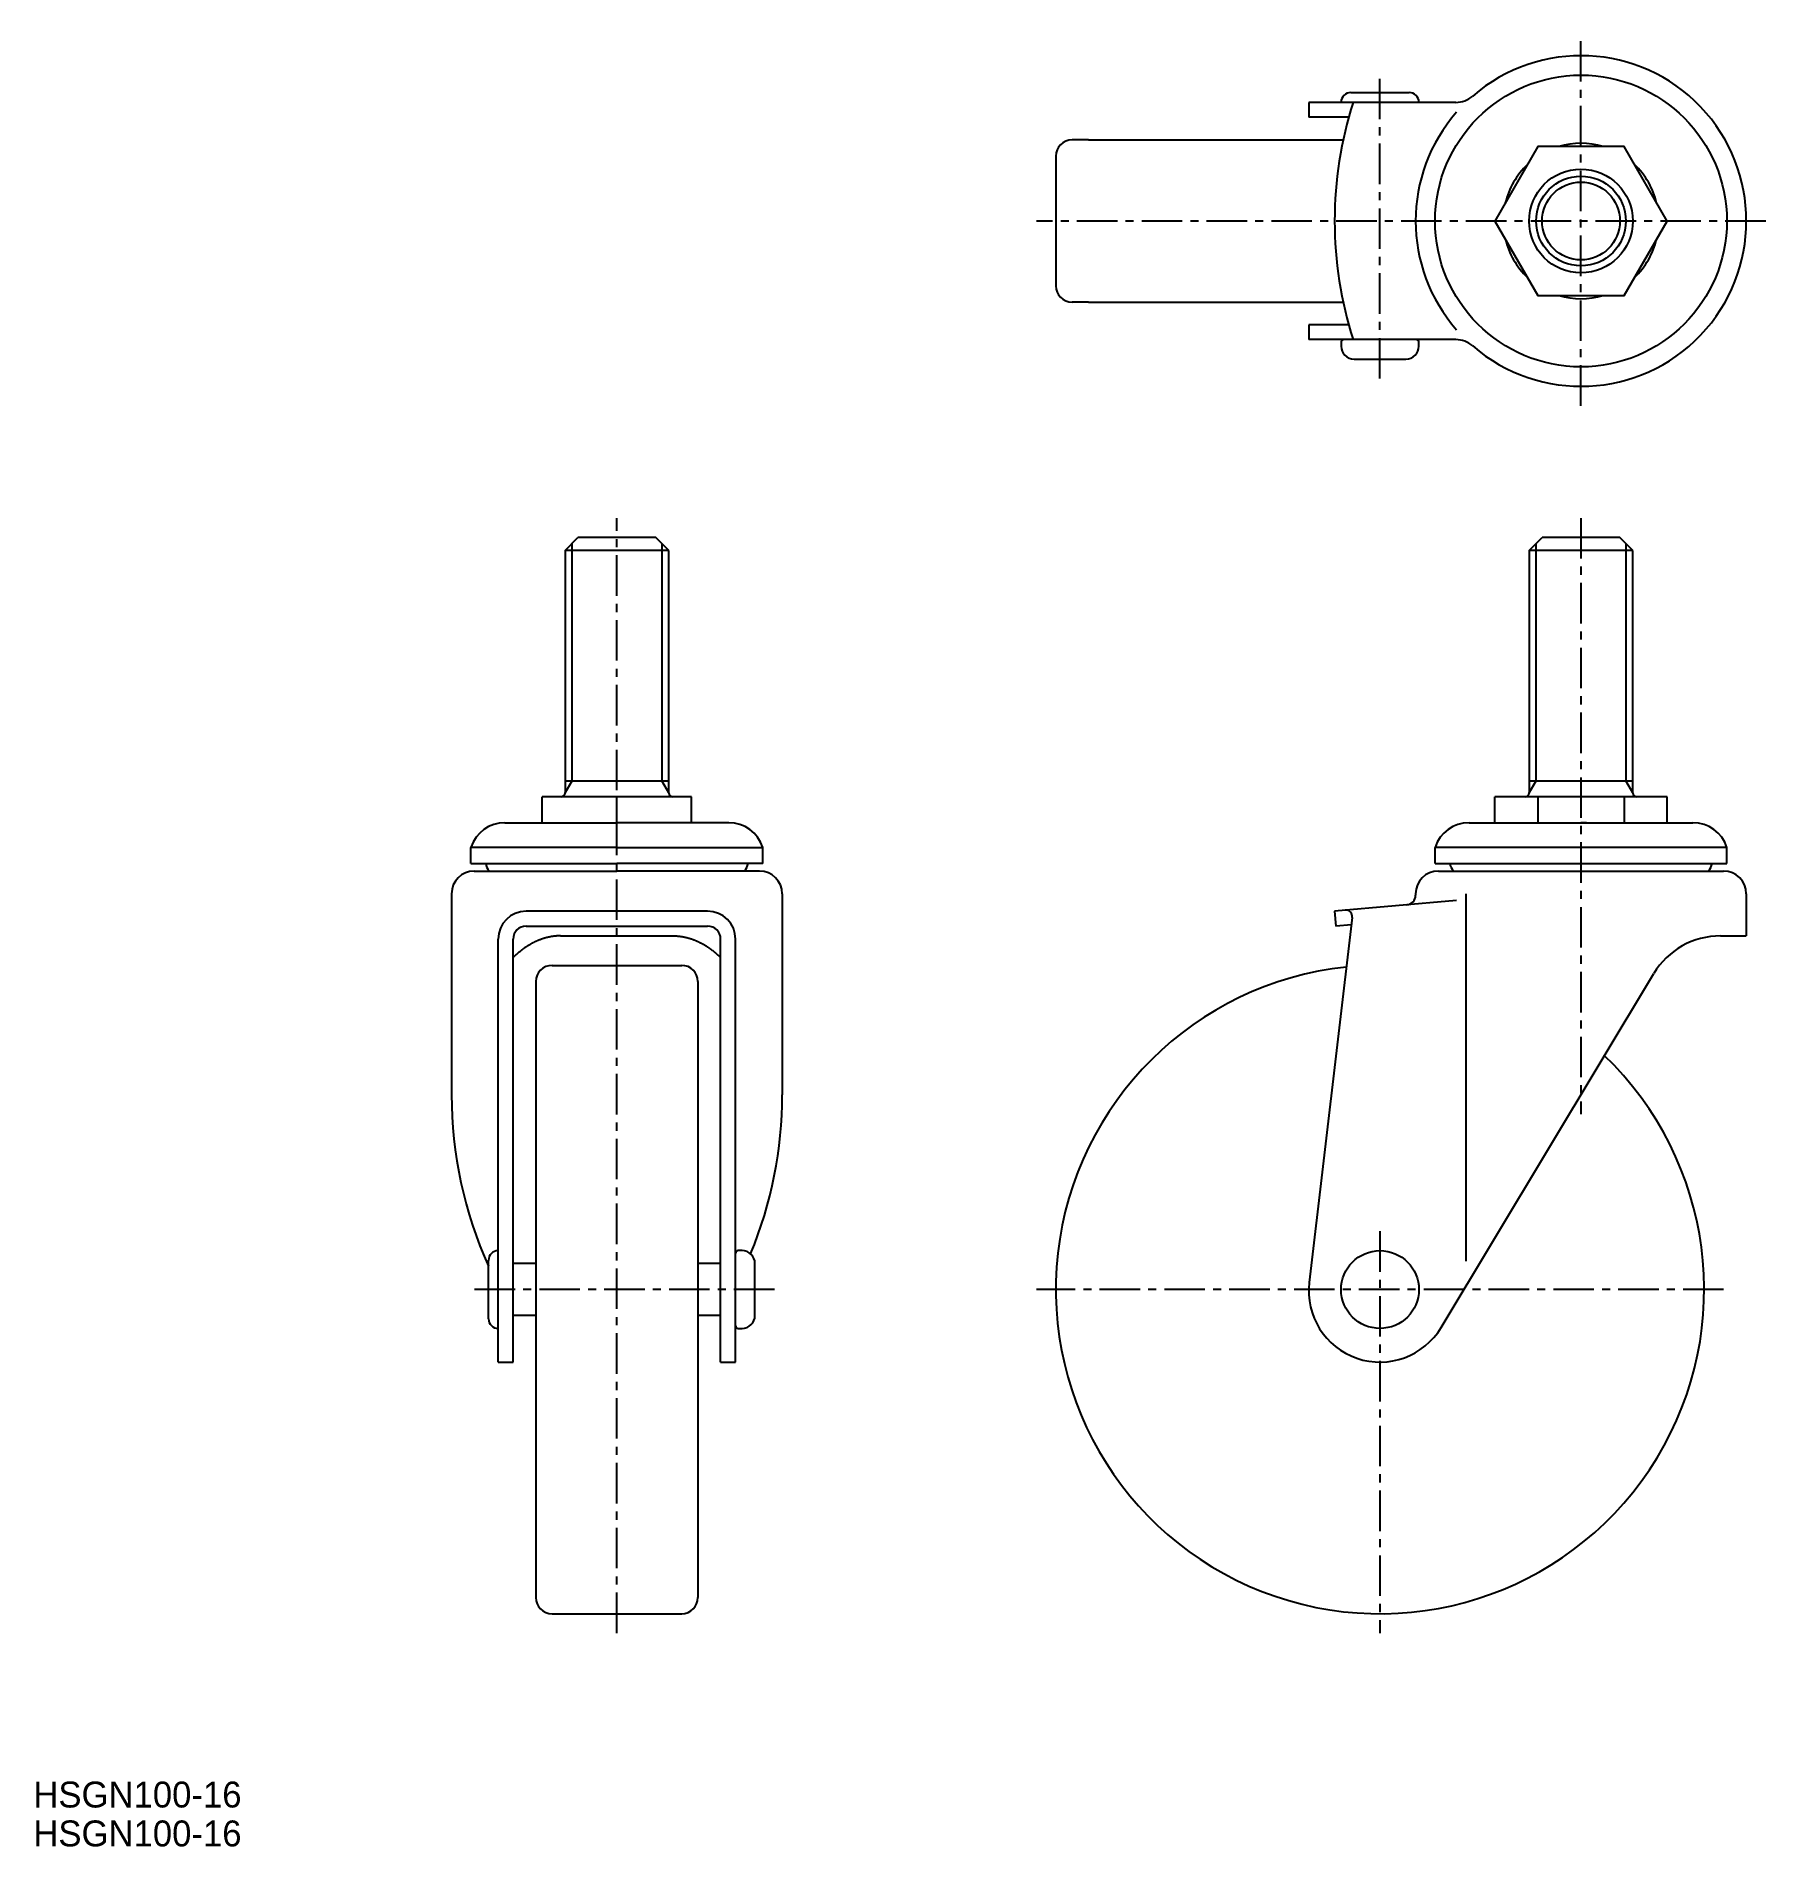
# Model space of a CAD drawing. Extents: x -775 to -508, y -8 to 271.
import ezdxf

# ---------------------------------------------------------------- set-up
doc = ezdxf.new("R2010")
doc.units = 0
doc.header["$LTSCALE"] = 5
doc.linetypes.add('CENTER', pattern=[2, 1.25, -0.25, 0.25, -0.25])
doc.layers.get('0').update_dxf_attribs({"linetype": 'CONTINUOUS'})
doc.layers.get('DEFPOINTS').update_dxf_attribs({"linetype": 'CONTINUOUS'})
doc.layers.add('CENTER', color=1, linetype='CENTER')

msp = doc.modelspace()

# ---------------------------------------------------------------- linework, layer by layer
at = {"color": 7, "linetype": 'CONTINUOUS'}
for p, q in [((-556.2, 260.8), (-578.89, 260.8)), ((-578.89, 260.8), (-578.89, 258.5)), ((-572.39, 262.31), (-563.39, 262.31)), ((-572.71, 258.5), (-578.89, 258.5)), ((-612.84, 255), (-615.39, 255)), ((-612.84, 255), (-573.57, 255)), ((-617.89, 252.5), (-617.89, 232.5)), ((-612.84, 230), (-615.39, 230)), ((-612.84, 230), (-573.57, 230)), ((-578.89, 226.5), (-578.89, 224.2)), ((-572.71, 226.5), (-578.89, 226.5)), ((-556.2, 224.2), (-578.89, 224.2)), ((-573.89, 223.81), (-573.89, 223.21)), ((-561.89, 223.21), (-561.89, 223.81)), ((-571.89, 221.21), (-563.89, 221.21)), ((-693.59, 191.69), (-691.59, 193.69)), ((-679.59, 193.69), (-691.59, 193.69)), ((-677.59, 191.69), (-679.59, 193.69)), ((-544.89, 191.69), (-542.89, 193.69)), ((-530.89, 193.69), (-542.89, 193.69)), ((-528.89, 191.69), (-530.89, 193.69)), ((-693.59, 191.69), (-693.59, 154.29)), ((-677.59, 191.69), (-693.59, 191.69)), ((-677.59, 154.29), (-677.59, 191.69)), ((-544.89, 191.69), (-544.89, 154.29)), ((-528.89, 191.69), (-544.89, 191.69)), ((-528.89, 154.29), (-528.89, 191.69)), ((-674.09, 153.69), (-697.09, 153.69)), ((-697.09, 149.69), (-697.09, 153.69)), ((-693.59, 156.17), (-677.59, 156.17)), ((-685.59, 149.69), (-685.59, 153.69)), ((-674.09, 149.69), (-674.09, 153.69)), ((-523.61, 153.69), (-550.17, 153.69)), ((-550.17, 149.69), (-550.17, 153.69)), ((-544.89, 156.17), (-528.89, 156.17)), ((-543.53, 153.69), (-543.53, 149.69)), ((-530.25, 153.69), (-530.25, 149.69)), ((-523.61, 149.69), (-523.61, 153.69)), ((-702.86, 149.69), (-685.59, 149.69)), ((-668.32, 149.69), (-685.59, 149.69)), ((-554.16, 149.69), (-519.62, 149.69)), ((-536.06, 149.69), (-536.89, 149.69)), ((-685.59, 145.89), (-708.09, 145.89)), ((-708.09, 143.39), (-708.09, 145.89)), ((-685.59, 145.89), (-663.09, 145.89)), ((-663.09, 143.39), (-663.09, 145.89)), ((-514.39, 145.89), (-559.39, 145.89)), ((-559.39, 143.39), (-559.39, 145.89)), ((-514.39, 143.39), (-514.39, 145.89)), ((-708.09, 143.39), (-685.59, 143.39)), ((-663.09, 143.39), (-685.59, 143.39)), ((-559.39, 143.39), (-514.39, 143.39)), ((-707.59, 142.24), (-685.59, 142.24)), ((-663.59, 142.24), (-685.59, 142.24)), ((-558.89, 142.24), (-514.89, 142.24)), ((-711.09, 138.74), (-711.09, 107.73)), ((-660.09, 138.74), (-660.09, 107.73)), ((-556.07, 137.69), (-574.89, 136.04)), ((-562.39, 138.74), (-562.39, 138.51)), ((-554.64, 138.74), (-554.64, 82.06)), ((-511.39, 138.74), (-511.39, 132.24)), ((-671.59, 136.04), (-699.59, 136.04)), ((-572.17, 135.07), (-578.81, 78.79)), ((-574.89, 136.04), (-574.69, 133.75)), ((-703.89, 66.5), (-703.89, 131.74)), ((-701.59, 66.5), (-701.59, 131.75)), ((-699.59, 133.75), (-671.59, 133.75)), ((-694.27, 132.24), (-676.91, 132.24)), ((-669.59, 66.5), (-669.59, 131.75)), ((-667.29, 66.5), (-667.29, 131.74)), ((-572.3, 133.96), (-574.69, 133.75)), ((-515.37, 132.24), (-511.39, 132.24)), ((-695.59, 127.69), (-675.59, 127.69)), ((-558.46, 71.83), (-525.66, 126.42)), ((-698.09, 125.19), (-698.09, 30.19)), ((-673.09, 125.19), (-673.09, 30.19)), ((-705.39, 73.19), (-705.39, 82.19)), ((-698.09, 81.69), (-701.59, 81.69)), ((-669.59, 81.69), (-673.09, 81.69)), ((-666.29, 83.69), (-666.89, 83.69)), ((-664.29, 73.69), (-664.29, 81.69)), ((-698.09, 73.69), (-701.59, 73.69)), ((-669.59, 73.69), (-673.09, 73.69)), ((-666.89, 71.69), (-666.29, 71.69)), ((-703.89, 66.5), (-701.59, 66.5)), ((-669.59, 66.5), (-667.29, 66.5)), ((-695.59, 27.69), (-675.59, 27.69))]:
    msp.add_line(p, q, dxfattribs=at)
at = {"color": 3, "linetype": 'CONTINUOUS'}
for p, q in [((-692.5, 156.17), (-692.5, 192.78)), ((-678.67, 192.78), (-678.67, 156.17)), ((-543.8, 156.17), (-543.8, 192.78)), ((-529.97, 192.78), (-529.97, 156.17)), ((-693.59, 154.29), (-692.5, 156.17)), ((-677.59, 154.29), (-678.67, 156.17)), ((-544.89, 154.29), (-543.8, 156.17)), ((-528.89, 154.29), (-529.97, 156.17))]:
    msp.add_line(p, q, dxfattribs=at)
at = {"color": 7, "linetype": 'CONTINUOUS'}
msp.add_lwpolyline([(-523.61, 242.5), (-530.25, 254), (-543.53, 254), (-550.17, 242.5), (-543.53, 231), (-530.25, 231)], close=True, dxfattribs=at)
for points in [[(-694.27, 132.24, 0), (-694.33, 132.24, 0), (-694.39, 132.24, 0), (-694.45, 132.24, 0), (-694.51, 132.24, 0), (-694.57, 132.23, 0), (-694.63, 132.23, 0), (-694.69, 132.23, 0), (-694.75, 132.22, 0), (-694.81, 132.22, 0), (-694.87, 132.22, 0), (-694.93, 132.21, 0), (-694.99, 132.21, 0), (-695.05, 132.2, 0), (-695.11, 132.2, 0), (-695.16, 132.19, 0), (-695.23, 132.19, 0), (-695.28, 132.18, 0), (-695.35, 132.17, 0), (-695.4, 132.16, 0), (-695.46, 132.16, 0), (-695.52, 132.15, 0), (-695.58, 132.14, 0), (-695.64, 132.13, 0), (-695.7, 132.12, 0), (-695.76, 132.11, 0), (-695.82, 132.1, 0), (-695.88, 132.09, 0), (-695.94, 132.07, 0), (-696, 132.06, 0), (-696.06, 132.05, 0), (-696.12, 132.04, 0), (-696.18, 132.03, 0), (-696.24, 132.01, 0), (-696.3, 132, 0), (-696.36, 131.98, 0), (-696.42, 131.97, 0), (-696.48, 131.95, 0), (-696.53, 131.94, 0), (-696.59, 131.92, 0), (-696.65, 131.91, 0), (-696.71, 131.89, 0), (-696.77, 131.87, 0), (-696.83, 131.85, 0), (-696.89, 131.84, 0), (-696.95, 131.82, 0), (-697.01, 131.8, 0), (-697.07, 131.78, 0), (-697.12, 131.76, 0), (-697.18, 131.74, 0), (-697.24, 131.72, 0), (-697.3, 131.7, 0), (-697.36, 131.68, 0), (-697.42, 131.65, 0), (-697.48, 131.63, 0), (-697.53, 131.61, 0), (-697.59, 131.59, 0), (-697.65, 131.56, 0), (-697.71, 131.54, 0), (-697.77, 131.51, 0), (-697.83, 131.49, 0), (-697.88, 131.47, 0), (-697.94, 131.44, 0), (-698, 131.41, 0), (-698.06, 131.39, 0), (-698.12, 131.36, 0), (-698.17, 131.34, 0), (-698.23, 131.31, 0), (-698.29, 131.28, 0), (-698.35, 131.25, 0), (-698.4, 131.22, 0), (-698.46, 131.19, 0), (-698.52, 131.16, 0), (-698.58, 131.13, 0), (-698.63, 131.1, 0), (-698.69, 131.07, 0), (-698.75, 131.04, 0), (-698.8, 131.01, 0), (-698.86, 130.98, 0), (-698.92, 130.95, 0), (-698.98, 130.91, 0), (-699.03, 130.88, 0), (-699.09, 130.85, 0), (-699.14, 130.81, 0), (-699.2, 130.78, 0), (-699.26, 130.75, 0), (-699.31, 130.71, 0), (-699.37, 130.68, 0), (-699.43, 130.64, 0), (-699.48, 130.6, 0), (-699.54, 130.57, 0), (-699.59, 130.53, 0), (-699.65, 130.49, 0), (-699.71, 130.46, 0), (-699.76, 130.42, 0), (-699.82, 130.38, 0), (-699.87, 130.34, 0), (-699.93, 130.3, 0), (-699.98, 130.26, 0), (-700.04, 130.22, 0), (-700.09, 130.18, 0), (-700.15, 130.14, 0), (-700.2, 130.1, 0), (-700.26, 130.06, 0), (-700.31, 130.01, 0), (-700.37, 129.97, 0), (-700.42, 129.93, 0), (-700.47, 129.89, 0), (-700.53, 129.84, 0), (-700.58, 129.8, 0), (-700.64, 129.75, 0), (-700.69, 129.71, 0), (-700.74, 129.67, 0), (-700.8, 129.62, 0), (-700.85, 129.57, 0), (-700.9, 129.53, 0), (-700.96, 129.48, 0), (-701.01, 129.44, 0), (-701.06, 129.39, 0), (-701.12, 129.34, 0), (-701.17, 129.29, 0), (-701.22, 129.25, 0), (-701.27, 129.2, 0), (-701.33, 129.15, 0), (-701.38, 129.1, 0), (-701.43, 129.05, 0), (-701.48, 129, 0), (-701.53, 128.95, 0), (-701.59, 128.9, 0)], [(-676.91, 132.24, 0), (-676.85, 132.24, 0), (-676.79, 132.24, 0), (-676.73, 132.24, 0), (-676.67, 132.24, 0), (-676.61, 132.23, 0), (-676.55, 132.23, 0), (-676.49, 132.23, 0), (-676.43, 132.22, 0), (-676.37, 132.22, 0), (-676.31, 132.22, 0), (-676.25, 132.21, 0), (-676.19, 132.21, 0), (-676.13, 132.2, 0), (-676.07, 132.2, 0), (-676.01, 132.19, 0), (-675.95, 132.19, 0), (-675.89, 132.18, 0), (-675.83, 132.17, 0), (-675.77, 132.16, 0), (-675.71, 132.16, 0), (-675.65, 132.15, 0), (-675.59, 132.14, 0), (-675.53, 132.13, 0), (-675.47, 132.12, 0), (-675.41, 132.11, 0), (-675.35, 132.1, 0), (-675.29, 132.09, 0), (-675.23, 132.07, 0), (-675.17, 132.06, 0), (-675.11, 132.05, 0), (-675.05, 132.04, 0), (-675, 132.03, 0), (-674.93, 132.01, 0), (-674.88, 132, 0), (-674.82, 131.98, 0), (-674.76, 131.97, 0), (-674.7, 131.95, 0), (-674.64, 131.94, 0), (-674.58, 131.92, 0), (-674.52, 131.91, 0), (-674.46, 131.89, 0), (-674.4, 131.87, 0), (-674.34, 131.85, 0), (-674.28, 131.84, 0), (-674.23, 131.82, 0), (-674.17, 131.8, 0), (-674.11, 131.78, 0), (-674.05, 131.76, 0), (-673.99, 131.74, 0), (-673.93, 131.72, 0), (-673.87, 131.7, 0), (-673.81, 131.68, 0), (-673.76, 131.65, 0), (-673.7, 131.63, 0), (-673.64, 131.61, 0), (-673.58, 131.59, 0), (-673.52, 131.56, 0), (-673.46, 131.54, 0), (-673.4, 131.51, 0), (-673.35, 131.49, 0), (-673.29, 131.47, 0), (-673.23, 131.44, 0), (-673.17, 131.41, 0), (-673.12, 131.39, 0), (-673.06, 131.36, 0), (-673, 131.34, 0), (-672.94, 131.31, 0), (-672.88, 131.28, 0), (-672.83, 131.25, 0), (-672.77, 131.22, 0), (-672.71, 131.19, 0), (-672.65, 131.16, 0), (-672.6, 131.13, 0), (-672.54, 131.1, 0), (-672.48, 131.07, 0), (-672.43, 131.04, 0), (-672.37, 131.01, 0), (-672.31, 130.98, 0), (-672.25, 130.95, 0), (-672.2, 130.91, 0), (-672.14, 130.88, 0), (-672.09, 130.85, 0), (-672.03, 130.81, 0), (-671.97, 130.78, 0), (-671.92, 130.75, 0), (-671.86, 130.71, 0), (-671.8, 130.68, 0), (-671.75, 130.64, 0), (-671.69, 130.6, 0), (-671.64, 130.57, 0), (-671.58, 130.53, 0), (-671.52, 130.49, 0), (-671.47, 130.46, 0), (-671.41, 130.42, 0), (-671.36, 130.38, 0), (-671.3, 130.34, 0), (-671.25, 130.3, 0), (-671.19, 130.26, 0), (-671.14, 130.22, 0), (-671.08, 130.18, 0), (-671.03, 130.14, 0), (-670.97, 130.1, 0), (-670.92, 130.06, 0), (-670.86, 130.01, 0), (-670.81, 129.97, 0), (-670.75, 129.93, 0), (-670.7, 129.89, 0), (-670.65, 129.84, 0), (-670.59, 129.8, 0), (-670.54, 129.75, 0), (-670.48, 129.71, 0), (-670.43, 129.67, 0), (-670.38, 129.62, 0), (-670.32, 129.57, 0), (-670.27, 129.53, 0), (-670.22, 129.48, 0), (-670.16, 129.44, 0), (-670.11, 129.39, 0), (-670.06, 129.34, 0), (-670, 129.29, 0), (-669.95, 129.25, 0), (-669.9, 129.2, 0), (-669.85, 129.15, 0), (-669.79, 129.1, 0), (-669.74, 129.05, 0), (-669.69, 129, 0), (-669.64, 128.95, 0), (-669.59, 128.9, 0)]]:
    msp.add_polyline3d(points, dxfattribs=at)
for centre, radius in [((-536.89, 242.5), 22.5), ((-536.89, 242.5), 8), ((-536.89, 242.5), 6), ((-567.89, 77.69), 6)]:
    msp.add_circle(centre, radius, dxfattribs=at)
at = {"color": 3, "linetype": 'CONTINUOUS'}
msp.add_circle((-536.89, 242.5), 6.92, dxfattribs=at)
at = {"color": 7, "linetype": 'CONTINUOUS'}
for centre, radius, start, end in [((-536.89, 242.5), 25.5, 229.1069, 130.8931), ((-514.89, 242.5), 60, 162.2418, 197.7582), ((-572.39, 260.81), 1.5, 90, 180), ((-563.39, 260.81), 1.5, 0, 90), ((-556.2, 264.8), 4, 270, 310.8931), ((-536.89, 242.5), 25.5, 138.7898, 221.2102), ((-615.39, 252.5), 2.5, 90, 180), ((-536.89, 242.5), 12, 73.4022, 106.5978), ((-536.89, 242.5), 12, 133.4022, 166.5978), ((-536.89, 242.5), 12, 13.4022, 46.5978), ((-536.89, 242.5), 12, 193.4022, 226.5978), ((-536.89, 242.5), 12, 313.4022, 346.5978), ((-615.39, 232.5), 2.5, 180, 270), ((-536.89, 242.5), 12, 253.4022, 286.5978), ((-573.49, 223.81), 0.4, 90, 180), ((-562.29, 223.81), 0.4, 0, 90), ((-556.2, 220.2), 4, 49.1069, 90), ((-571.89, 223.21), 2, 180, 270), ((-563.89, 223.21), 2, 270, 0), ((-694.19, 154.29), 0.6, 270, 0), ((-676.99, 154.29), 0.6, 180, 270), ((-545.49, 154.29), 0.6, 270, 0), ((-528.29, 154.29), 0.6, 180, 270), ((-702.86, 144.19), 5.5, 90, 161.9955), ((-668.32, 144.19), 5.5, 18.0045, 90), ((-554.16, 144.19), 5.5, 90, 161.9955), ((-519.62, 144.19), 5.5, 18.0045, 90), ((-703.09, 143.92), 2.78, 190.8305, 217.1592), ((-668.09, 143.92), 2.78, 322.8408, 349.1695), ((-554.39, 143.92), 2.78, 190.8305, 217.1592), ((-519.39, 143.92), 2.78, 322.8408, 349.1695), ((-707.59, 138.74), 3.5, 90, 180), ((-663.59, 138.74), 3.5, 360, 90), ((-558.89, 138.74), 3.5, 90, 180), ((-514.89, 138.74), 3.5, 360, 90), ((-563.89, 138.51), 1.5, 275, 0), ((-699.59, 131.74), 4.3, 90, 180), ((-671.59, 131.74), 4.3, 0, 90), ((-573.16, 135.19), 1, 353.273, 95), ((-699.59, 131.75), 2, 90, 180), ((-671.59, 131.75), 2, 0, 90), ((-515.37, 120.24), 12, 90, 149), ((-695.59, 125.19), 2.5, 90, 180), ((-675.59, 125.19), 2.5, 0, 90), ((-567.89, 77.69), 50, 95.982, 46.291), ((-646.82, 107.73), 64.26, 180, 204.3142), ((-724.35, 107.73), 64.26, 337.5467, 0), ((-703.89, 82.19), 1.5, 90, 180), ((-666.89, 83.29), 0.4, 90, 180), ((-666.29, 81.69), 2, 0, 90), ((-567.89, 77.5), 11, 173.273, 329), ((-703.89, 73.19), 1.5, 180, 270), ((-666.29, 73.69), 2, 270, 0), ((-666.89, 72.09), 0.4, 180, 270), ((-695.59, 30.19), 2.5, 180, 270), ((-675.59, 30.19), 2.5, 270, 0)]:
    msp.add_arc(centre, radius, start, end, dxfattribs=at)
at = {"layer": 'CENTER', "color": 1, "linetype": 'CENTER'}
for p, q in [((-536.89, 214), (-536.89, 271)), ((-567.89, 218.2), (-567.89, 265.31)), ((-508.39, 242.5), (-620.89, 242.5)), ((-685.59, 24.69), (-685.59, 196.69)), ((-536.89, 196.69), (-536.89, 104.73)), ((-567.89, 86.69), (-567.89, 24.69)), ((-661.29, 77.69), (-708.39, 77.69)), ((-514.89, 77.69), (-620.89, 77.69))]:
    msp.add_line(p, q, dxfattribs=at)
at = {"layer": 'DEFPOINTS', "color": 0, "linetype": 'BYBLOCK'}
for p in [(-540.89, 193.69), (-693.75, 153.89), (-545.05, 153.89)]:
    msp.add_point(p, dxfattribs=at)

# ---------------------------------------------------------------- texts
at = {"color": 7, "linetype": 'CONTINUOUS'}
for p in [(-775.59, -2.2), (-775.59, -8.2)]:
    msp.add_text('HSGN100-16', height=4, dxfattribs=at).set_placement(p)

doc.saveas('drawing.dxf')
